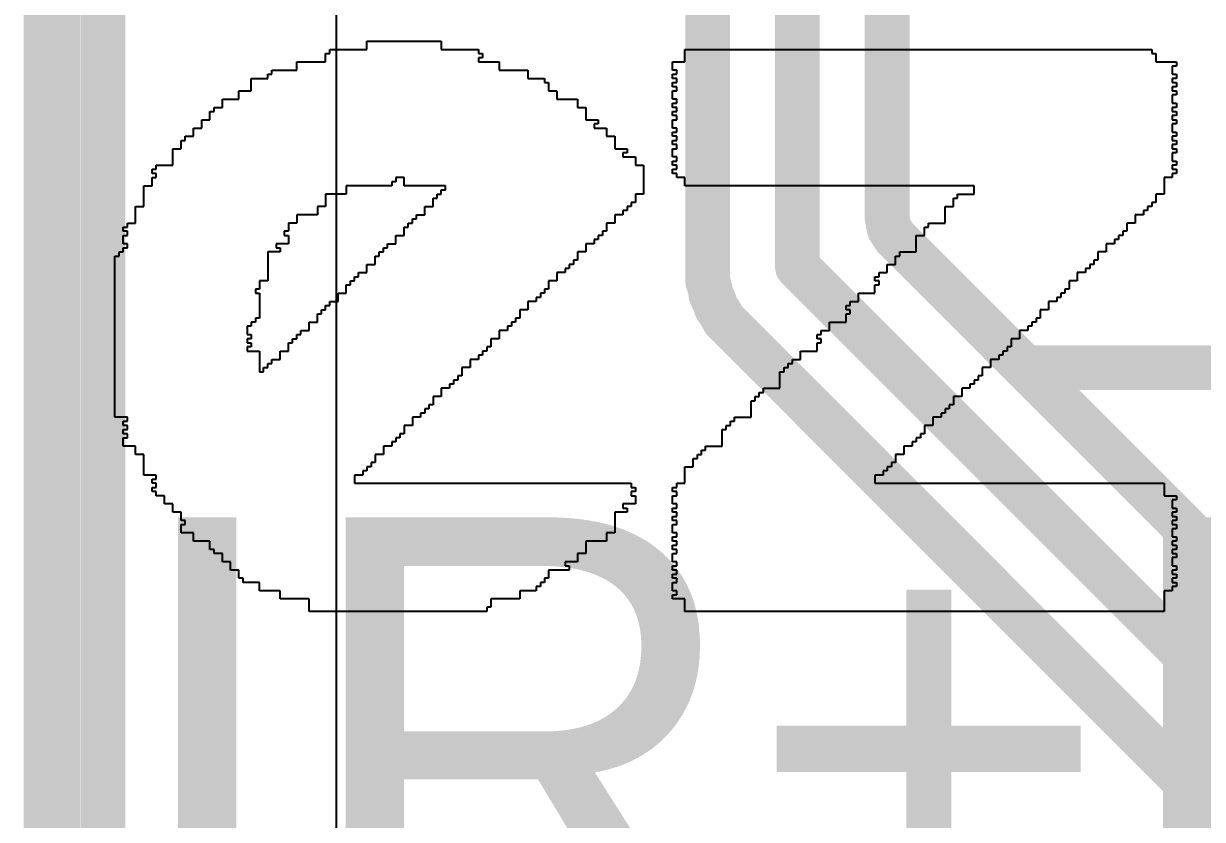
# Model space of a CAD drawing. Header units: inches. Extents: x 0 to 12.4, y -0.6 to 2.2.
# Drawn here: x -0.005 to 0.2022, y 0.1477 to 0.2875 of the extents above; entities that cross this region are included whole.
import ezdxf

# ---------------------------------------------------------------- set-up
doc = ezdxf.new("R2010")
doc.units = ezdxf.units.IN
doc.header["$MEASUREMENT"] = 0
for name, color, linetype in [('Board_Outline', 216, 'Continuous'), ('Bottom Layer', 5, 'Continuous'), ('Dimension', 6, 'Continuous'), ('Top Layer', 1, 'Continuous'), ('Top Overlay', 2, 'Continuous')]:
    doc.layers.add(name, color=color, linetype=linetype)
doc.styles.add('Arial', font='', dxfattribs={"height": 0.2})
doc.styles.get('Arial').set_extended_font_data('Arial')

msp = doc.modelspace()

# ---------------------------------------------------------------- linework, layer by layer
at = {"layer": 'Board_Outline'}
msp.add_lwpolyline([(0, 0, 0.01, 0.01, 0), (0, 1.9685039, 0.01, 0.01, 0)], format="xyseb", dxfattribs=at)
at = {"layer": 'Bottom Layer'}
msp.add_line((0.0499999, 0.0499999), (0.0499999, 0.3847416), dxfattribs=at)
at = {"layer": 'Dimension'}
for points in [[(0.1309982, 0.2447604, 0.007874, 0.007874, 0), (0.1309982, 0.4986974, 0.007874, 0.007874, 0)], [(0.1467659, 0.2533137, 0.007874, 0.007874, 0), (0.1467659, 0.4200821, 0.007874, 0.007874, 0)], [(0.0089706, 0.0484054, 0.007874, 0.007874, 0), (0.0089706, 0.4006146, 0.007874, 0.007874, 0)], [(0.1152305, 0.2472578, 0.007874, 0.007874, 0), (0.1152305, 0.3943461, 0.007874, 0.007874, 0)], [(0.1467659, 0.2533137, 0.007874, 0.007874, 0), (0.1471375, 0.2514455, 0.007874, 0.007874, 0)], [(0.1471375, 0.2514455, 0.007874, 0.007874, 0), (0.1481958, 0.2498617, 0.007874, 0.007874, 0)], [(0.1481958, 0.2498617, 0.007874, 0.007874, 0), (0.1710137, 0.2270439, 0.007874, 0.007874, 0)], [(0.1152305, 0.242263, 0.007874, 0.007874, 0), (0.1152305, 0.2472578, 0.007874, 0.007874, 0)], [(0.1309982, 0.2447604, 0.007874, 0.007874, 0), (0.306195, 0.0695635, 0.007874, 0.007874, 0)], [(0.1152305, 0.242263, 0.007874, 0.007874, 0), (0.1153492, 0.2418976, 0.007874, 0.007874, 0)], [(0.1153492, 0.2418975, 0.007874, 0.007874, 0), (0.1153492, 0.2418976, 0.007874, 0.007874, 0)], [(0.1153492, 0.2418975, 0.007874, 0.007874, 0), (0.1155, 0.2414334, 0.007874, 0.007874, 0)], [(0.1155, 0.2414334, 0.007874, 0.007874, 0), (0.1156788, 0.2406888, 0.007874, 0.007874, 0)], [(0.1156788, 0.2406888, 0.007874, 0.007874, 0), (0.1158153, 0.2398272, 0.007874, 0.007874, 0)], [(0.1158153, 0.2398272, 0.007874, 0.007874, 0), (0.1159896, 0.239485, 0.007874, 0.007874, 0)], [(0.1159896, 0.239485, 0.007874, 0.007874, 0), (0.1159897, 0.2394848, 0.007874, 0.007874, 0)], [(0.1159897, 0.2394848, 0.007874, 0.007874, 0), (0.1162113, 0.23905, 0.007874, 0.007874, 0)], [(0.1162113, 0.23905, 0.007874, 0.007874, 0), (0.1165044, 0.2383423, 0.007874, 0.007874, 0)], [(0.1165044, 0.2383423, 0.007874, 0.007874, 0), (0.1167739, 0.2375128, 0.007874, 0.007874, 0)], [(0.1167739, 0.2375128, 0.007874, 0.007874, 0), (0.1169996, 0.2372021, 0.007874, 0.007874, 0)], [(0.1169996, 0.2372021, 0.007874, 0.007874, 0), (0.1169998, 0.2372019, 0.007874, 0.007874, 0)], [(0.1169998, 0.2372019, 0.007874, 0.007874, 0), (0.1172866, 0.236807, 0.007874, 0.007874, 0)], [(0.1172866, 0.236807, 0.007874, 0.007874, 0), (0.1176867, 0.2361542, 0.007874, 0.007874, 0)], [(0.1176867, 0.2361542, 0.007874, 0.007874, 0), (0.1180828, 0.2353769, 0.007874, 0.007874, 0)], [(0.1180828, 0.2353769, 0.007874, 0.007874, 0), (0.1189711, 0.2344885, 0.007874, 0.007874, 0)], [(0.1189711, 0.2344885, 0.007874, 0.007874, 0), (0.1189713, 0.2344884, 0.007874, 0.007874, 0)], [(0.1189713, 0.2344884, 0.007874, 0.007874, 0), (0.2932797, 0.06018, 0.007874, 0.007874, 0)], [(0.1710137, 0.2270439, 0.007874, 0.007874, 0), (0.3112963, 0.0867611, 0.007874, 0.007874, 0)], [(0.1710137, 0.2270439, 0.007874, 0.007874, 0), (0.656365, 0.2270439, 0.007874, 0.007874, 0)], [(0.1710137, 0.2270439, 0.007874, 0.007874, 0), (0.656365, 0.2270439, 0.007874, 0.007874, 0)]]:
    msp.add_lwpolyline(points, format="xyseb", dxfattribs=at)
for points in [[(0.1447974, 0.2533137, 0.003937, 0.003937, 1), (0.1487344, 0.2533137, 0.003937, 0.003937, 1)], [(0.1447974, 0.2533137, 0.003937, 0.003937, 1), (0.1487344, 0.2533137, 0.003937, 0.003937, 1)], [(0.145169, 0.2514455, 0.003937, 0.003937, 1), (0.149106, 0.2514455, 0.003937, 0.003937, 1)], [(0.145169, 0.2514455, 0.003937, 0.003937, 1), (0.149106, 0.2514455, 0.003937, 0.003937, 1)], [(0.1462273, 0.2498617, 0.003937, 0.003937, 1), (0.1501643, 0.2498617, 0.003937, 0.003937, 1)], [(0.1462273, 0.2498617, 0.003937, 0.003937, 1), (0.1501643, 0.2498617, 0.003937, 0.003937, 1)], [(0.113262, 0.2472578, 0.003937, 0.003937, 1), (0.117199, 0.2472578, 0.003937, 0.003937, 1)], [(0.113262, 0.2472578, 0.003937, 0.003937, 1), (0.117199, 0.2472578, 0.003937, 0.003937, 1)], [(0.1290297, 0.2447604, 0.003937, 0.003937, 1), (0.1329667, 0.2447604, 0.003937, 0.003937, 1)], [(0.1290297, 0.2447604, 0.003937, 0.003937, 1), (0.1329667, 0.2447604, 0.003937, 0.003937, 1)], [(0.113262, 0.242263, 0.003937, 0.003937, 1), (0.117199, 0.242263, 0.003937, 0.003937, 1)], [(0.113262, 0.242263, 0.003937, 0.003937, 1), (0.117199, 0.242263, 0.003937, 0.003937, 1)], [(0.1133807, 0.2418976, 0.003937, 0.003937, 1), (0.1173177, 0.2418976, 0.003937, 0.003937, 1)], [(0.1133807, 0.2418976, 0.003937, 0.003937, 1), (0.1173177, 0.2418976, 0.003937, 0.003937, 1)], [(0.1133807, 0.2418975, 0.003937, 0.003937, 1), (0.1173177, 0.2418975, 0.003937, 0.003937, 1)], [(0.1133807, 0.2418975, 0.003937, 0.003937, 1), (0.1173177, 0.2418975, 0.003937, 0.003937, 1)], [(0.1135315, 0.2414334, 0.003937, 0.003937, 1), (0.1174685, 0.2414334, 0.003937, 0.003937, 1)], [(0.1135315, 0.2414334, 0.003937, 0.003937, 1), (0.1174685, 0.2414334, 0.003937, 0.003937, 1)], [(0.1137103, 0.2406888, 0.003937, 0.003937, 1), (0.1176473, 0.2406888, 0.003937, 0.003937, 1)], [(0.1137103, 0.2406888, 0.003937, 0.003937, 1), (0.1176473, 0.2406888, 0.003937, 0.003937, 1)], [(0.1138468, 0.2398272, 0.003937, 0.003937, 1), (0.1177838, 0.2398272, 0.003937, 0.003937, 1)], [(0.1138468, 0.2398272, 0.003937, 0.003937, 1), (0.1177838, 0.2398272, 0.003937, 0.003937, 1)], [(0.1140211, 0.239485, 0.003937, 0.003937, 1), (0.1179581, 0.239485, 0.003937, 0.003937, 1)], [(0.1140211, 0.239485, 0.003937, 0.003937, 1), (0.1179581, 0.239485, 0.003937, 0.003937, 1)], [(0.1140212, 0.2394848, 0.003937, 0.003937, 1), (0.1179582, 0.2394848, 0.003937, 0.003937, 1)], [(0.1140212, 0.2394848, 0.003937, 0.003937, 1), (0.1179582, 0.2394848, 0.003937, 0.003937, 1)], [(0.1142428, 0.23905, 0.003937, 0.003937, 1), (0.1181798, 0.23905, 0.003937, 0.003937, 1)], [(0.1142428, 0.23905, 0.003937, 0.003937, 1), (0.1181798, 0.23905, 0.003937, 0.003937, 1)], [(0.1145359, 0.2383423, 0.003937, 0.003937, 1), (0.1184729, 0.2383423, 0.003937, 0.003937, 1)], [(0.1145359, 0.2383423, 0.003937, 0.003937, 1), (0.1184729, 0.2383423, 0.003937, 0.003937, 1)], [(0.1148054, 0.2375128, 0.003937, 0.003937, 1), (0.1187424, 0.2375128, 0.003937, 0.003937, 1)], [(0.1148054, 0.2375128, 0.003937, 0.003937, 1), (0.1187424, 0.2375128, 0.003937, 0.003937, 1)], [(0.1150311, 0.2372021, 0.003937, 0.003937, 1), (0.1189681, 0.2372021, 0.003937, 0.003937, 1)], [(0.1150311, 0.2372021, 0.003937, 0.003937, 1), (0.1189681, 0.2372021, 0.003937, 0.003937, 1)], [(0.1150313, 0.2372019, 0.003937, 0.003937, 1), (0.1189683, 0.2372019, 0.003937, 0.003937, 1)], [(0.1150313, 0.2372019, 0.003937, 0.003937, 1), (0.1189683, 0.2372019, 0.003937, 0.003937, 1)], [(0.1153181, 0.236807, 0.003937, 0.003937, 1), (0.1192551, 0.236807, 0.003937, 0.003937, 1)], [(0.1153181, 0.236807, 0.003937, 0.003937, 1), (0.1192551, 0.236807, 0.003937, 0.003937, 1)], [(0.1157182, 0.2361542, 0.003937, 0.003937, 1), (0.1196552, 0.2361542, 0.003937, 0.003937, 1)], [(0.1157182, 0.2361542, 0.003937, 0.003937, 1), (0.1196552, 0.2361542, 0.003937, 0.003937, 1)], [(0.1161143, 0.2353769, 0.003937, 0.003937, 1), (0.1200513, 0.2353769, 0.003937, 0.003937, 1)], [(0.1161143, 0.2353769, 0.003937, 0.003937, 1), (0.1200513, 0.2353769, 0.003937, 0.003937, 1)], [(0.1170026, 0.2344885, 0.003937, 0.003937, 1), (0.1209396, 0.2344885, 0.003937, 0.003937, 1)], [(0.1170026, 0.2344885, 0.003937, 0.003937, 1), (0.1209396, 0.2344885, 0.003937, 0.003937, 1)], [(0.1170028, 0.2344884, 0.003937, 0.003937, 1), (0.1209398, 0.2344884, 0.003937, 0.003937, 1)], [(0.1170028, 0.2344884, 0.003937, 0.003937, 1), (0.1209398, 0.2344884, 0.003937, 0.003937, 1)], [(0.1690452, 0.2270439, 0.003937, 0.003937, 1), (0.1729822, 0.2270439, 0.003937, 0.003937, 1)], [(0.1690452, 0.2270439, 0.003937, 0.003937, 1), (0.1729822, 0.2270439, 0.003937, 0.003937, 1)], [(0.1690452, 0.2270439, 0.003937, 0.003937, 1), (0.1729822, 0.2270439, 0.003937, 0.003937, 1)], [(0.1690452, 0.2270439, 0.003937, 0.003937, 1), (0.1729822, 0.2270439, 0.003937, 0.003937, 1)]]:
    msp.add_lwpolyline(points, format="xyseb", close=True, dxfattribs=at)
at = {"layer": 'Top Layer'}
msp.add_line((0.0499999, 0.0499999), (0.0499999, 0.3847416), dxfattribs=at)
at = {"layer": 'Top Overlay'}
for p, q in [((0.0553398, 0.282942), (0.0553398, 0.2843938)), ((0.0553398, 0.2843938), (0.0684055, 0.2843938)), ((0.0684055, 0.2843938), (0.0684055, 0.282942)), ((0.0480813, 0.2807645), (0.0480813, 0.2822162)), ((0.0480813, 0.2822162), (0.0488071, 0.2822162)), ((0.0488071, 0.2822162), (0.0488071, 0.282942)), ((0.0488071, 0.282942), (0.0553398, 0.282942)), ((0.0684055, 0.282942), (0.0749384, 0.282942)), ((0.0749384, 0.282942), (0.0749384, 0.2822162)), ((0.0749384, 0.2822162), (0.0756642, 0.2822162)), ((0.0756642, 0.2822162), (0.0756642, 0.2814902)), ((0.1112318, 0.2807645), (0.1112318, 0.282942)), ((0.1112318, 0.282942), (0.1932548, 0.282942)), ((0.1932548, 0.282942), (0.1932548, 0.2822162)), ((0.1932548, 0.2822162), (0.1939809, 0.2822162)), ((0.1939809, 0.2822162), (0.1939809, 0.2807645)), ((0.0430002, 0.2793126), (0.0430002, 0.2807645)), ((0.0430002, 0.2807645), (0.0480813, 0.2807645)), ((0.0756642, 0.2814902), (0.0749384, 0.2814902)), ((0.0749384, 0.2814902), (0.0749384, 0.2807645)), ((0.0749384, 0.2807645), (0.0785678, 0.2807645)), ((0.0785678, 0.2807645), (0.0785678, 0.2793126)), ((0.1090541, 0.2793126), (0.1090541, 0.2807645)), ((0.1090541, 0.2807645), (0.1112318, 0.2807645)), ((0.1939809, 0.2807645), (0.1976102, 0.2807645)), ((0.1976102, 0.2800387), (0.1968842, 0.2800387)), ((0.1968842, 0.2800387), (0.1968842, 0.2785868)), ((0.1976102, 0.2807645), (0.1976102, 0.2800387)), ((0.0350157, 0.2756833), (0.0350157, 0.2778609)), ((0.0350157, 0.2778609), (0.037919, 0.2778609)), ((0.037919, 0.2778609), (0.037919, 0.2785868)), ((0.037919, 0.2785868), (0.0386451, 0.2785868)), ((0.0386451, 0.2785868), (0.0386451, 0.2793126)), ((0.0386451, 0.2793126), (0.0430002, 0.2793126)), ((0.0785678, 0.2793126), (0.0836488, 0.2793126)), ((0.0836488, 0.2793126), (0.0836488, 0.2778609)), ((0.0836488, 0.2778609), (0.0865523, 0.2778609)), ((0.0865523, 0.2778609), (0.0865523, 0.2771351)), ((0.1097801, 0.2793126), (0.1090541, 0.2793126)), ((0.1090541, 0.2778609), (0.1090541, 0.2785868)), ((0.1090541, 0.2785868), (0.1097801, 0.2785868)), ((0.1097801, 0.2778609), (0.1090541, 0.2778609)), ((0.1097801, 0.2785868), (0.1097801, 0.2793126)), ((0.1097801, 0.2771351), (0.1097801, 0.2778609)), ((0.1968842, 0.2785868), (0.1976102, 0.2785868)), ((0.1976102, 0.2778609), (0.1968842, 0.2778609)), ((0.1968842, 0.2778609), (0.1968842, 0.2771351)), ((0.1976102, 0.2785868), (0.1976102, 0.2778609)), ((0.032838, 0.2742316), (0.032838, 0.2756833)), ((0.032838, 0.2756833), (0.0350157, 0.2756833)), ((0.0865523, 0.2771351), (0.0872782, 0.2771351)), ((0.0872782, 0.2771351), (0.0872782, 0.2756833)), ((0.0872782, 0.2756833), (0.0887298, 0.2756833)), ((0.0887298, 0.2756833), (0.0887298, 0.2742316)), ((0.1090541, 0.2764093), (0.1090541, 0.2771351)), ((0.1090541, 0.2771351), (0.1097801, 0.2771351)), ((0.1097801, 0.2764093), (0.1090541, 0.2764093)), ((0.1090541, 0.2742316), (0.1090541, 0.2756833)), ((0.1090541, 0.2756833), (0.1097801, 0.2756833)), ((0.1097801, 0.2756833), (0.1097801, 0.2764093)), ((0.1968842, 0.2771351), (0.1976102, 0.2771351)), ((0.1976102, 0.2764093), (0.1968842, 0.2764093)), ((0.1968842, 0.2764093), (0.1968842, 0.2756833)), ((0.1968842, 0.2756833), (0.1976102, 0.2756833)), ((0.1976102, 0.2771351), (0.1976102, 0.2764093)), ((0.1976102, 0.2756833), (0.1976102, 0.2749575)), ((0.0299345, 0.27278), (0.0299345, 0.2742316)), ((0.0299345, 0.2742316), (0.032838, 0.2742316)), ((0.0887298, 0.2742316), (0.0923591, 0.2742316)), ((0.0923591, 0.2742316), (0.0923591, 0.27278)), ((0.1097801, 0.2742316), (0.1090541, 0.2742316)), ((0.1090541, 0.27278), (0.1090541, 0.2735058)), ((0.1090541, 0.2735058), (0.1097801, 0.2735058)), ((0.1097801, 0.2735058), (0.1097801, 0.2742316)), ((0.1976102, 0.2749575), (0.1968842, 0.2749575)), ((0.1968842, 0.2749575), (0.1968842, 0.2735058)), ((0.1968842, 0.2735058), (0.1976102, 0.2735058)), ((0.1976102, 0.2735058), (0.1976102, 0.27278)), ((0.027757, 0.2706022), (0.027757, 0.2720539)), ((0.027757, 0.2720539), (0.0284828, 0.2720539)), ((0.0284828, 0.2720539), (0.0284828, 0.27278)), ((0.0284828, 0.27278), (0.0299345, 0.27278)), ((0.0923591, 0.27278), (0.093811, 0.27278)), ((0.093811, 0.27278), (0.093811, 0.2706022)), ((0.1097801, 0.27278), (0.1090541, 0.27278)), ((0.1090541, 0.2713281), (0.1090541, 0.2720539)), ((0.1090541, 0.2720539), (0.1097801, 0.2720539)), ((0.1097801, 0.2720539), (0.1097801, 0.27278)), ((0.1976102, 0.27278), (0.1968842, 0.27278)), ((0.1968842, 0.27278), (0.1968842, 0.2720539)), ((0.1968842, 0.2720539), (0.1976102, 0.2720539)), ((0.1976102, 0.2720539), (0.1976102, 0.2713281)), ((0.0263052, 0.2691506), (0.0263052, 0.2706022)), ((0.0263052, 0.2706022), (0.027757, 0.2706022)), ((0.093811, 0.2706022), (0.0959886, 0.2706022)), ((0.0959886, 0.2698764), (0.0952627, 0.2698764)), ((0.0952627, 0.2698764), (0.0952627, 0.2691506)), ((0.0959886, 0.2706022), (0.0959886, 0.2698764)), ((0.1097801, 0.2713281), (0.1090541, 0.2713281)), ((0.1090541, 0.2691506), (0.1090541, 0.2706022)), ((0.1090541, 0.2706022), (0.1097801, 0.2706022)), ((0.1097801, 0.2706022), (0.1097801, 0.2713281)), ((0.1976102, 0.2713281), (0.1968842, 0.2713281)), ((0.1968842, 0.2713281), (0.1968842, 0.2706022)), ((0.1968842, 0.2706022), (0.1976102, 0.2706022)), ((0.1976102, 0.2698764), (0.1968842, 0.2698764)), ((0.1968842, 0.2698764), (0.1968842, 0.2684246)), ((0.1976102, 0.2706022), (0.1976102, 0.2698764)), ((0.0234016, 0.266973), (0.0234016, 0.2676988)), ((0.0234016, 0.2676988), (0.0248535, 0.2676988)), ((0.0248535, 0.2676988), (0.0248535, 0.2691506)), ((0.0248535, 0.2691506), (0.0263052, 0.2691506)), ((0.0952627, 0.2691506), (0.0974403, 0.2691506)), ((0.0974403, 0.2691506), (0.0974403, 0.2676988)), ((0.0974403, 0.2676988), (0.098892, 0.2676988)), ((0.098892, 0.2676988), (0.098892, 0.2655213)), ((0.1097801, 0.2691506), (0.1090541, 0.2691506)), ((0.1090541, 0.2676988), (0.1090541, 0.2684246)), ((0.1090541, 0.2684246), (0.1097801, 0.2684246)), ((0.1097801, 0.2676988), (0.1090541, 0.2676988)), ((0.1097801, 0.2684246), (0.1097801, 0.2691506)), ((0.1097801, 0.266973), (0.1097801, 0.2676988)), ((0.1968842, 0.2684246), (0.1976102, 0.2684246)), ((0.1976102, 0.2676988), (0.1968842, 0.2676988)), ((0.1968842, 0.2676988), (0.1968842, 0.266973)), ((0.1976102, 0.2684246), (0.1976102, 0.2676988)), ((0.0212241, 0.2626177), (0.0212241, 0.2655213)), ((0.0212241, 0.2655213), (0.0226758, 0.2655213)), ((0.0226758, 0.2655213), (0.0226758, 0.266973)), ((0.0226758, 0.266973), (0.0234016, 0.266973)), ((0.098892, 0.2655213), (0.1010697, 0.2655213)), ((0.1010697, 0.2655213), (0.1010697, 0.2647952)), ((0.1090541, 0.2662471), (0.1090541, 0.266973)), ((0.1090541, 0.266973), (0.1097801, 0.266973)), ((0.1097801, 0.2662471), (0.1090541, 0.2662471)), ((0.1090541, 0.2640694), (0.1090541, 0.2655213)), ((0.1090541, 0.2655213), (0.1097801, 0.2655213)), ((0.1097801, 0.2655213), (0.1097801, 0.2662471)), ((0.1968842, 0.266973), (0.1976102, 0.266973)), ((0.1976102, 0.2662471), (0.1968842, 0.2662471)), ((0.1968842, 0.2662471), (0.1968842, 0.2655213)), ((0.1968842, 0.2655213), (0.1976102, 0.2655213)), ((0.1976102, 0.266973), (0.1976102, 0.2662471)), ((0.1976102, 0.2655213), (0.1976102, 0.2647952)), ((0.1010697, 0.2647952), (0.1003439, 0.2647952)), ((0.1003439, 0.2647952), (0.1003439, 0.2640694)), ((0.1003439, 0.2640694), (0.1025214, 0.2640694)), ((0.1025214, 0.2640694), (0.1025214, 0.2626177)), ((0.1097801, 0.2640694), (0.1090541, 0.2640694)), ((0.1090541, 0.2626177), (0.1090541, 0.2633436)), ((0.1090541, 0.2633436), (0.1097801, 0.2633436)), ((0.1097801, 0.2633436), (0.1097801, 0.2640694)), ((0.1976102, 0.2647952), (0.1968842, 0.2647952)), ((0.1968842, 0.2647952), (0.1968842, 0.2633436)), ((0.1968842, 0.2633436), (0.1976102, 0.2633436)), ((0.1976102, 0.2633436), (0.1976102, 0.2626177)), ((0.0175948, 0.2611659), (0.0175948, 0.2618919)), ((0.0175948, 0.2618919), (0.0183207, 0.2618919)), ((0.0183207, 0.2611659), (0.0175948, 0.2611659)), ((0.0183207, 0.2618919), (0.0183207, 0.2626177)), ((0.0183207, 0.2626177), (0.0212241, 0.2626177)), ((0.0183207, 0.2604401), (0.0183207, 0.2611659)), ((0.1025214, 0.2626177), (0.1039731, 0.2626177)), ((0.1039731, 0.2626177), (0.1039731, 0.2575365)), ((0.1097801, 0.2626177), (0.1090541, 0.2626177)), ((0.1090541, 0.2611659), (0.1090541, 0.2618919)), ((0.1090541, 0.2618919), (0.1097801, 0.2618919)), ((0.1097801, 0.2611659), (0.1090541, 0.2611659)), ((0.1097801, 0.2618919), (0.1097801, 0.2626177)), ((0.1097801, 0.2604401), (0.1097801, 0.2611659)), ((0.1976102, 0.2626177), (0.1968842, 0.2626177)), ((0.1968842, 0.2626177), (0.1968842, 0.2618919)), ((0.1968842, 0.2618919), (0.1976102, 0.2618919)), ((0.1976102, 0.2611659), (0.1968842, 0.2611659)), ((0.1968842, 0.2611659), (0.1968842, 0.2604401)), ((0.1976102, 0.2618919), (0.1976102, 0.2611659)), ((0.0161429, 0.255359), (0.0161429, 0.2589884)), ((0.0161429, 0.2589884), (0.0175948, 0.2589884)), ((0.0175948, 0.2589884), (0.0175948, 0.2604401)), ((0.0175948, 0.2604401), (0.0183207, 0.2604401)), ((0.0596951, 0.2589884), (0.0517106, 0.2589884)), ((0.0517106, 0.2589884), (0.0517106, 0.2575365)), ((0.060421, 0.2597143), (0.0596951, 0.2597143)), ((0.0596951, 0.2597143), (0.0596951, 0.2589884)), ((0.0618727, 0.2604401), (0.060421, 0.2604401)), ((0.060421, 0.2604401), (0.060421, 0.2597143)), ((0.0618727, 0.2589884), (0.0618727, 0.2604401)), ((0.0691314, 0.2589884), (0.0618727, 0.2589884)), ((0.0691314, 0.2582626), (0.0691314, 0.2589884)), ((0.1112318, 0.2604401), (0.1097801, 0.2604401)), ((0.1112318, 0.2589884), (0.1112318, 0.2604401)), ((0.1620426, 0.2589884), (0.1112318, 0.2589884)), ((0.1620426, 0.2575365), (0.1620426, 0.2589884)), ((0.1968842, 0.2604401), (0.1954324, 0.2604401)), ((0.1954324, 0.2604401), (0.1954324, 0.2575365)), ((0.0517106, 0.2575365), (0.0480813, 0.2575365)), ((0.0480813, 0.2575365), (0.0480813, 0.255359)), ((0.0676797, 0.2568107), (0.0676797, 0.2575365)), ((0.0676797, 0.2575365), (0.0684055, 0.2575365)), ((0.0684055, 0.2575365), (0.0684055, 0.2582626)), ((0.0684055, 0.2582626), (0.0691314, 0.2582626)), ((0.1039731, 0.2575365), (0.1025214, 0.2575365)), ((0.1025214, 0.2575365), (0.1025214, 0.2560849)), ((0.1591391, 0.2568107), (0.1591391, 0.2575365)), ((0.1591391, 0.2575365), (0.1620426, 0.2575365)), ((0.1954324, 0.2575365), (0.1939809, 0.2575365)), ((0.1939809, 0.2575365), (0.1939809, 0.2560849)), ((0.0146913, 0.2524556), (0.0146913, 0.255359)), ((0.0146913, 0.255359), (0.0161429, 0.255359)), ((0.0480813, 0.255359), (0.0466296, 0.255359)), ((0.0466296, 0.255359), (0.0466296, 0.2539073)), ((0.0655021, 0.2539073), (0.0655021, 0.255359)), ((0.0655021, 0.255359), (0.0669538, 0.255359)), ((0.0669538, 0.255359), (0.0669538, 0.2568107)), ((0.0669538, 0.2568107), (0.0676797, 0.2568107)), ((0.1017954, 0.255359), (0.1010697, 0.255359)), ((0.1010697, 0.255359), (0.1010697, 0.2546332)), ((0.1025214, 0.2560849), (0.1017954, 0.2560849)), ((0.1017954, 0.2560849), (0.1017954, 0.255359)), ((0.1569615, 0.2524556), (0.1569615, 0.255359)), ((0.1569615, 0.255359), (0.1584133, 0.255359)), ((0.1584133, 0.255359), (0.1584133, 0.2568107)), ((0.1584133, 0.2568107), (0.1591391, 0.2568107)), ((0.1932548, 0.255359), (0.192529, 0.255359)), ((0.192529, 0.255359), (0.192529, 0.2546332)), ((0.1939809, 0.2560849), (0.1932548, 0.2560849)), ((0.1932548, 0.2560849), (0.1932548, 0.255359)), ((0.0466296, 0.2539073), (0.0430002, 0.2539073)), ((0.0430002, 0.2539073), (0.0430002, 0.2524556)), ((0.0633246, 0.2524556), (0.0633246, 0.2531814)), ((0.0633246, 0.2531814), (0.0640504, 0.2531814)), ((0.0640504, 0.2531814), (0.0640504, 0.2539073)), ((0.0640504, 0.2539073), (0.0655021, 0.2539073)), ((0.1003439, 0.2539073), (0.098892, 0.2539073)), ((0.098892, 0.2539073), (0.098892, 0.2524556)), ((0.1010697, 0.2546332), (0.1003439, 0.2546332)), ((0.1003439, 0.2546332), (0.1003439, 0.2539073)), ((0.1918031, 0.2539073), (0.1903515, 0.2539073)), ((0.1903515, 0.2539073), (0.1903515, 0.2524556)), ((0.192529, 0.2546332), (0.1918031, 0.2546332)), ((0.1918031, 0.2546332), (0.1918031, 0.2539073)), ((0.0125137, 0.2510039), (0.0125137, 0.2517297)), ((0.0125137, 0.2517297), (0.0132396, 0.2517297)), ((0.0132396, 0.2510039), (0.0125137, 0.2510039)), ((0.0132396, 0.2517297), (0.0132396, 0.2524556)), ((0.0132396, 0.2524556), (0.0146913, 0.2524556)), ((0.0132396, 0.250278), (0.0132396, 0.2510039)), ((0.0415484, 0.2510039), (0.0408226, 0.2510039)), ((0.0408226, 0.2510039), (0.0408226, 0.250278)), ((0.0430002, 0.2524556), (0.0415484, 0.2524556)), ((0.0415484, 0.2524556), (0.0415484, 0.2510039)), ((0.0618727, 0.250278), (0.0618727, 0.2517297)), ((0.0618727, 0.2517297), (0.0625985, 0.2517297)), ((0.0625985, 0.2517297), (0.0625985, 0.2524556)), ((0.0625985, 0.2524556), (0.0633246, 0.2524556)), ((0.0974403, 0.2510039), (0.0967145, 0.2510039)), ((0.0967145, 0.2510039), (0.0967145, 0.250278)), ((0.098892, 0.2524556), (0.0974403, 0.2524556)), ((0.0974403, 0.2524556), (0.0974403, 0.2510039)), ((0.1533321, 0.250278), (0.1533321, 0.2517297)), ((0.1533321, 0.2517297), (0.154058, 0.2517297)), ((0.154058, 0.2517297), (0.154058, 0.2524556)), ((0.154058, 0.2524556), (0.1569615, 0.2524556)), ((0.1888997, 0.2510039), (0.1881737, 0.2510039)), ((0.1881737, 0.2510039), (0.1881737, 0.250278)), ((0.1903515, 0.2524556), (0.1888997, 0.2524556)), ((0.1888997, 0.2524556), (0.1888997, 0.2510039)), ((0.0125137, 0.2488262), (0.0125137, 0.250278)), ((0.0125137, 0.250278), (0.0132396, 0.250278)), ((0.0132396, 0.2488262), (0.0125137, 0.2488262)), ((0.0132396, 0.2481003), (0.0132396, 0.2488262)), ((0.0415484, 0.2488262), (0.0393709, 0.2488262)), ((0.0393709, 0.2488262), (0.0393709, 0.2481003)), ((0.0408226, 0.250278), (0.0415484, 0.250278)), ((0.0415484, 0.250278), (0.0415484, 0.2488262)), ((0.0589692, 0.2481003), (0.0589692, 0.2488262)), ((0.0589692, 0.2488262), (0.060421, 0.2488262)), ((0.060421, 0.2488262), (0.060421, 0.250278)), ((0.060421, 0.250278), (0.0618727, 0.250278)), ((0.0952627, 0.2488262), (0.093811, 0.2488262)), ((0.093811, 0.2488262), (0.093811, 0.2473745)), ((0.0959886, 0.249552), (0.0952627, 0.249552)), ((0.0952627, 0.249552), (0.0952627, 0.2488262)), ((0.0967145, 0.250278), (0.0959886, 0.250278)), ((0.0959886, 0.250278), (0.0959886, 0.249552)), ((0.1518804, 0.2473745), (0.1518804, 0.250278)), ((0.1518804, 0.250278), (0.1533321, 0.250278)), ((0.1867222, 0.2488262), (0.1852703, 0.2488262)), ((0.1852703, 0.2488262), (0.1852703, 0.2473745)), ((0.187448, 0.249552), (0.1867222, 0.249552)), ((0.1867222, 0.249552), (0.1867222, 0.2488262)), ((0.1881737, 0.250278), (0.187448, 0.250278)), ((0.187448, 0.250278), (0.187448, 0.249552)), ((0.011062, 0.2183399), (0.011062, 0.2466486)), ((0.011062, 0.2466486), (0.0117878, 0.2466486)), ((0.0117878, 0.2466486), (0.0117878, 0.2473745)), ((0.0117878, 0.2473745), (0.0125137, 0.2473745)), ((0.0125137, 0.2473745), (0.0125137, 0.2481003)), ((0.0125137, 0.2481003), (0.0132396, 0.2481003)), ((0.0400967, 0.2473745), (0.037919, 0.2473745)), ((0.037919, 0.2473745), (0.037919, 0.2422933)), ((0.0393709, 0.2481003), (0.0400967, 0.2481003)), ((0.0400967, 0.2481003), (0.0400967, 0.2473745)), ((0.0567917, 0.2451969), (0.0567917, 0.2466486)), ((0.0567917, 0.2466486), (0.0575176, 0.2466486)), ((0.0575176, 0.2466486), (0.0575176, 0.2473745)), ((0.0575176, 0.2473745), (0.0582434, 0.2473745)), ((0.0582434, 0.2473745), (0.0582434, 0.2481003)), ((0.0582434, 0.2481003), (0.0589692, 0.2481003)), ((0.093811, 0.2473745), (0.0923591, 0.2473745)), ((0.0923591, 0.2473745), (0.0923591, 0.2459227)), ((0.148251, 0.2451969), (0.148251, 0.2466486)), ((0.148251, 0.2466486), (0.148977, 0.2466486)), ((0.148977, 0.2466486), (0.148977, 0.2473745)), ((0.148977, 0.2473745), (0.1518804, 0.2473745)), ((0.1852703, 0.2473745), (0.1838186, 0.2473745)), ((0.1838186, 0.2473745), (0.1838186, 0.2459227)), ((0.0553398, 0.2437452), (0.0553398, 0.2451969)), ((0.0553398, 0.2451969), (0.0567917, 0.2451969)), ((0.0909074, 0.244471), (0.0901816, 0.244471)), ((0.0901816, 0.244471), (0.0901816, 0.2437452)), ((0.0916333, 0.2451969), (0.0909074, 0.2451969)), ((0.0909074, 0.2451969), (0.0909074, 0.244471)), ((0.0923591, 0.2459227), (0.0916333, 0.2459227)), ((0.0916333, 0.2459227), (0.0916333, 0.2451969)), ((0.1467993, 0.2437452), (0.1467993, 0.2451969)), ((0.1467993, 0.2451969), (0.148251, 0.2451969)), ((0.1823668, 0.244471), (0.181641, 0.244471)), ((0.181641, 0.244471), (0.181641, 0.2437452)), ((0.1830928, 0.2451969), (0.1823668, 0.2451969)), ((0.1823668, 0.2451969), (0.1823668, 0.244471)), ((0.1838186, 0.2459227), (0.1830928, 0.2459227)), ((0.1830928, 0.2459227), (0.1830928, 0.2451969)), ((0.0531623, 0.2422933), (0.0531623, 0.2430193)), ((0.0531623, 0.2430193), (0.0538883, 0.2430193)), ((0.0538883, 0.2430193), (0.0538883, 0.2437452)), ((0.0538883, 0.2437452), (0.0553398, 0.2437452)), ((0.0901816, 0.2437452), (0.0887298, 0.2437452)), ((0.0887298, 0.2437452), (0.0887298, 0.2430193)), ((0.0887298, 0.2430193), (0.0887298, 0.2422933)), ((0.1446217, 0.2422933), (0.1446217, 0.2430193)), ((0.1446217, 0.2430193), (0.1453476, 0.2430193)), ((0.1453476, 0.2430193), (0.1453476, 0.2437452)), ((0.1453476, 0.2437452), (0.1467993, 0.2437452)), ((0.181641, 0.2437452), (0.1801893, 0.2437452)), ((0.1801893, 0.2437452), (0.1801893, 0.2422933)), ((0.0364673, 0.2408418), (0.0357415, 0.2408418)), ((0.0357415, 0.2408418), (0.0357415, 0.2401157)), ((0.037919, 0.2422933), (0.0364673, 0.2422933)), ((0.0364673, 0.2422933), (0.0364673, 0.2408418)), ((0.0517106, 0.2401157), (0.0517106, 0.2415675)), ((0.0517106, 0.2415675), (0.0524364, 0.2415675)), ((0.0524364, 0.2415675), (0.0524364, 0.2422933)), ((0.0524364, 0.2422933), (0.0531623, 0.2422933)), ((0.0872782, 0.2408418), (0.0865523, 0.2408418)), ((0.0865523, 0.2408418), (0.0865523, 0.2401157)), ((0.0887298, 0.2422933), (0.0872782, 0.2422933)), ((0.0872782, 0.2422933), (0.0872782, 0.2408418)), ((0.1453476, 0.2422933), (0.1446217, 0.2422933)), ((0.1446217, 0.2401157), (0.1446217, 0.2415675)), ((0.1446217, 0.2415675), (0.1453476, 0.2415675)), ((0.1453476, 0.2415675), (0.1453476, 0.2422933)), ((0.1787374, 0.2408418), (0.1780116, 0.2408418)), ((0.1780116, 0.2408418), (0.1780116, 0.2401157)), ((0.1801893, 0.2422933), (0.1787374, 0.2422933)), ((0.1787374, 0.2422933), (0.1787374, 0.2408418)), ((0.0357415, 0.2401157), (0.0364673, 0.2401157)), ((0.0364673, 0.2401157), (0.0364673, 0.2357606)), ((0.0488071, 0.2379382), (0.0488071, 0.238664)), ((0.0488071, 0.238664), (0.0502589, 0.238664)), ((0.0502589, 0.2393899), (0.0502589, 0.2401157)), ((0.0502589, 0.2401157), (0.0517106, 0.2401157)), ((0.0502589, 0.238664), (0.0502589, 0.2393899)), ((0.0851004, 0.238664), (0.0836488, 0.238664)), ((0.0836488, 0.238664), (0.0836488, 0.2372124)), ((0.0858265, 0.2393899), (0.0851004, 0.2393899)), ((0.0851004, 0.2393899), (0.0851004, 0.238664)), ((0.0865523, 0.2401157), (0.0858265, 0.2401157)), ((0.0858265, 0.2401157), (0.0858265, 0.2393899)), ((0.1402666, 0.2379382), (0.1402666, 0.238664)), ((0.1402666, 0.238664), (0.1417183, 0.238664)), ((0.1417183, 0.238664), (0.1417183, 0.2401157)), ((0.1417183, 0.2401157), (0.1446217, 0.2401157)), ((0.1765599, 0.238664), (0.1751082, 0.238664)), ((0.1751082, 0.238664), (0.1751082, 0.2372124)), ((0.1772858, 0.2393899), (0.1765599, 0.2393899)), ((0.1765599, 0.2393899), (0.1765599, 0.238664)), ((0.1780116, 0.2401157), (0.1772858, 0.2401157)), ((0.1772858, 0.2401157), (0.1772858, 0.2393899)), ((0.0466296, 0.2350346), (0.0466296, 0.2364865)), ((0.0466296, 0.2364865), (0.0473554, 0.2364865)), ((0.0473554, 0.2364865), (0.0473554, 0.2372124)), ((0.0473554, 0.2372124), (0.0480813, 0.2372124)), ((0.0480813, 0.2372124), (0.0480813, 0.2379382)), ((0.0480813, 0.2379382), (0.0488071, 0.2379382)), ((0.0836488, 0.2372124), (0.0821971, 0.2372124)), ((0.0821971, 0.2372124), (0.0821971, 0.2357606)), ((0.1395406, 0.2372124), (0.1395406, 0.2379382)), ((0.1395406, 0.2379382), (0.1402666, 0.2379382)), ((0.1402666, 0.2372124), (0.1395406, 0.2372124)), ((0.1395406, 0.2350346), (0.1395406, 0.2364865)), ((0.1395406, 0.2364865), (0.1402666, 0.2364865)), ((0.1402666, 0.2364865), (0.1402666, 0.2372124)), ((0.1751082, 0.2372124), (0.1736565, 0.2372124)), ((0.1736565, 0.2372124), (0.1736565, 0.2357606)), ((0.0350157, 0.2343088), (0.0342897, 0.2343088)), ((0.0342897, 0.2343088), (0.0342897, 0.232857)), ((0.0357415, 0.2350346), (0.0350157, 0.2350346)), ((0.0350157, 0.2350346), (0.0350157, 0.2343088)), ((0.0364673, 0.2357606), (0.0357415, 0.2357606)), ((0.0357415, 0.2357606), (0.0357415, 0.2350346)), ((0.0451777, 0.2335831), (0.0451777, 0.2350346)), ((0.0451777, 0.2350346), (0.0466296, 0.2350346)), ((0.0807453, 0.2343088), (0.0800195, 0.2343088)), ((0.0800195, 0.2343088), (0.0800195, 0.2335831)), ((0.0814711, 0.2350346), (0.0807453, 0.2350346)), ((0.0807453, 0.2350346), (0.0807453, 0.2343088)), ((0.0821971, 0.2357606), (0.0814711, 0.2357606)), ((0.0814711, 0.2357606), (0.0814711, 0.2350346)), ((0.1366372, 0.2335831), (0.1366372, 0.2350346)), ((0.1366372, 0.2350346), (0.1395406, 0.2350346)), ((0.1722048, 0.2343088), (0.171479, 0.2343088)), ((0.171479, 0.2343088), (0.171479, 0.2335831)), ((0.1729306, 0.2350346), (0.1722048, 0.2350346)), ((0.1722048, 0.2350346), (0.1722048, 0.2343088)), ((0.1736565, 0.2357606), (0.1729306, 0.2357606)), ((0.1729306, 0.2357606), (0.1729306, 0.2350346)), ((0.0342897, 0.232857), (0.0350157, 0.232857)), ((0.0350157, 0.2321312), (0.0342897, 0.2321312)), ((0.0342897, 0.2321312), (0.0342897, 0.2314054)), ((0.0350157, 0.232857), (0.0350157, 0.2321312)), ((0.0422743, 0.2314054), (0.0422743, 0.2321312)), ((0.0422743, 0.2321312), (0.0430002, 0.2321312)), ((0.0430002, 0.2321312), (0.0430002, 0.232857)), ((0.0430002, 0.232857), (0.043726, 0.232857)), ((0.043726, 0.232857), (0.043726, 0.2335831)), ((0.043726, 0.2335831), (0.0451777, 0.2335831)), ((0.0785678, 0.2321312), (0.0771159, 0.2321312)), ((0.0771159, 0.2321312), (0.0771159, 0.2306795)), ((0.0800195, 0.2335831), (0.0785678, 0.2335831)), ((0.0785678, 0.2335831), (0.0785678, 0.2321312)), ((0.1344596, 0.2321312), (0.1344596, 0.232857)), ((0.1344596, 0.232857), (0.1351854, 0.232857)), ((0.1351854, 0.2321312), (0.1344596, 0.2321312)), ((0.1351854, 0.232857), (0.1351854, 0.2335831)), ((0.1351854, 0.2335831), (0.1366372, 0.2335831)), ((0.1351854, 0.2314054), (0.1351854, 0.2321312)), ((0.1700271, 0.2321312), (0.1685754, 0.2321312)), ((0.1685754, 0.2321312), (0.1685754, 0.2306795)), ((0.171479, 0.2335831), (0.1700271, 0.2335831)), ((0.1700271, 0.2335831), (0.1700271, 0.2321312)), ((0.0342897, 0.2314054), (0.0350157, 0.2314054)), ((0.0350157, 0.2306795), (0.0342897, 0.2306795)), ((0.0342897, 0.2306795), (0.0342897, 0.2299537)), ((0.0350157, 0.2314054), (0.0350157, 0.2306795)), ((0.0415484, 0.2299537), (0.0415484, 0.2314054)), ((0.0415484, 0.2314054), (0.0422743, 0.2314054)), ((0.0771159, 0.2306795), (0.0763901, 0.2306795)), ((0.0763901, 0.2306795), (0.0763901, 0.2299537)), ((0.1344596, 0.2299537), (0.1344596, 0.2314054)), ((0.1344596, 0.2314054), (0.1351854, 0.2314054)), ((0.1685754, 0.2306795), (0.1678495, 0.2306795)), ((0.1678495, 0.2306795), (0.1678495, 0.2299537)), ((0.0342897, 0.2299537), (0.0364673, 0.2299537)), ((0.0364673, 0.2299537), (0.0364673, 0.2263244)), ((0.0386451, 0.2277761), (0.0386451, 0.2285019)), ((0.0386451, 0.2285019), (0.0400967, 0.2285019)), ((0.0400967, 0.2285019), (0.0400967, 0.2299537)), ((0.0400967, 0.2299537), (0.0415484, 0.2299537)), ((0.0749384, 0.2285019), (0.0734866, 0.2285019)), ((0.0734866, 0.2285019), (0.0734866, 0.2270502)), ((0.0756642, 0.2292277), (0.0749384, 0.2292277)), ((0.0749384, 0.2292277), (0.0749384, 0.2285019)), ((0.0763901, 0.2299537), (0.0756642, 0.2299537)), ((0.0756642, 0.2299537), (0.0756642, 0.2292277)), ((0.1301043, 0.2277761), (0.1301043, 0.2285019)), ((0.1301043, 0.2285019), (0.131556, 0.2285019)), ((0.131556, 0.2285019), (0.131556, 0.2299537)), ((0.131556, 0.2299537), (0.1344596, 0.2299537)), ((0.1663978, 0.2285019), (0.1649461, 0.2285019)), ((0.1649461, 0.2285019), (0.1649461, 0.2270502)), ((0.1671236, 0.2292277), (0.1663978, 0.2292277)), ((0.1663978, 0.2292277), (0.1663978, 0.2285019)), ((0.1678495, 0.2299537), (0.1671236, 0.2299537)), ((0.1671236, 0.2299537), (0.1671236, 0.2292277)), ((0.0364673, 0.2263244), (0.0371932, 0.2263244)), ((0.0371932, 0.2263244), (0.0371932, 0.2270502)), ((0.0371932, 0.2270502), (0.037919, 0.2270502)), ((0.037919, 0.2270502), (0.037919, 0.2277761)), ((0.037919, 0.2277761), (0.0386451, 0.2277761)), ((0.0734866, 0.2270502), (0.0720349, 0.2270502)), ((0.0720349, 0.2270502), (0.0720349, 0.2255983)), ((0.1279267, 0.2234208), (0.1279267, 0.2263244)), ((0.1279267, 0.2263244), (0.1286527, 0.2263244)), ((0.1286527, 0.2263244), (0.1286527, 0.2270502)), ((0.1286527, 0.2270502), (0.1293785, 0.2270502)), ((0.1293785, 0.2270502), (0.1293785, 0.2277761)), ((0.1293785, 0.2277761), (0.1301043, 0.2277761)), ((0.1649461, 0.2270502), (0.1634942, 0.2270502)), ((0.1634942, 0.2270502), (0.1634942, 0.2255983)), ((0.0705833, 0.2241467), (0.0698572, 0.2241467)), ((0.0698572, 0.2241467), (0.0698572, 0.2234208)), ((0.0713091, 0.2248725), (0.0705833, 0.2248725)), ((0.0705833, 0.2248725), (0.0705833, 0.2241467)), ((0.0720349, 0.2255983), (0.0713091, 0.2255983)), ((0.0713091, 0.2255983), (0.0713091, 0.2248725)), ((0.1620426, 0.2241467), (0.1613167, 0.2241467)), ((0.1613167, 0.2241467), (0.1613167, 0.2234208)), ((0.1627684, 0.2248725), (0.1620426, 0.2248725)), ((0.1620426, 0.2248725), (0.1620426, 0.2241467)), ((0.1634942, 0.2255983), (0.1627684, 0.2255983)), ((0.1627684, 0.2255983), (0.1627684, 0.2248725)), ((0.0684055, 0.221969), (0.0669538, 0.221969)), ((0.0669538, 0.221969), (0.0669538, 0.2205174)), ((0.0698572, 0.2234208), (0.0684055, 0.2234208)), ((0.0684055, 0.2234208), (0.0684055, 0.221969)), ((0.1235715, 0.2212432), (0.1235715, 0.221969)), ((0.1235715, 0.221969), (0.1242973, 0.221969)), ((0.1242973, 0.221969), (0.1242973, 0.222695)), ((0.1242973, 0.222695), (0.1250234, 0.222695)), ((0.1250234, 0.222695), (0.1250234, 0.2234208)), ((0.1250234, 0.2234208), (0.1279267, 0.2234208)), ((0.1598649, 0.221969), (0.1584133, 0.221969)), ((0.1584133, 0.221969), (0.1584133, 0.2205174)), ((0.1613167, 0.2234208), (0.1598649, 0.2234208)), ((0.1598649, 0.2234208), (0.1598649, 0.221969)), ((0.0662279, 0.2197915), (0.0655021, 0.2197915)), ((0.0655021, 0.2197915), (0.0655021, 0.2190657)), ((0.0669538, 0.2205174), (0.0662279, 0.2205174)), ((0.0662279, 0.2205174), (0.0662279, 0.2197915)), ((0.1228457, 0.2183399), (0.1228457, 0.2212432)), ((0.1228457, 0.2212432), (0.1235715, 0.2212432)), ((0.1576874, 0.2197915), (0.1569615, 0.2197915)), ((0.1569615, 0.2197915), (0.1569615, 0.2190657)), ((0.1584133, 0.2205174), (0.1576874, 0.2205174)), ((0.1576874, 0.2205174), (0.1576874, 0.2197915)), ((0.0132396, 0.2183399), (0.011062, 0.2183399)), ((0.0125137, 0.216888), (0.0125137, 0.2176138)), ((0.0125137, 0.2176138), (0.0132396, 0.2176138)), ((0.0132396, 0.2176138), (0.0132396, 0.2183399)), ((0.0647763, 0.2183399), (0.0633246, 0.2183399)), ((0.0633246, 0.2183399), (0.0633246, 0.216888)), ((0.0655021, 0.2190657), (0.0647763, 0.2190657)), ((0.0647763, 0.2190657), (0.0647763, 0.2183399)), ((0.1192164, 0.216888), (0.1192164, 0.2176138)), ((0.1192164, 0.2176138), (0.1199422, 0.2176138)), ((0.1199422, 0.2176138), (0.1199422, 0.2183399)), ((0.1199422, 0.2183399), (0.1228457, 0.2183399)), ((0.1562355, 0.2183399), (0.1547839, 0.2183399)), ((0.1547839, 0.2183399), (0.1547839, 0.216888)), ((0.1569615, 0.2190657), (0.1562355, 0.2190657)), ((0.1562355, 0.2190657), (0.1562355, 0.2183399)), ((0.0132396, 0.216888), (0.0125137, 0.216888)), ((0.0125137, 0.2154363), (0.0125137, 0.2161621)), ((0.0125137, 0.2161621), (0.0132396, 0.2161621)), ((0.0132396, 0.2161621), (0.0132396, 0.216888)), ((0.0633246, 0.216888), (0.0618727, 0.216888)), ((0.0618727, 0.216888), (0.0618727, 0.2154363)), ((0.1177647, 0.2132587), (0.1177647, 0.2161621)), ((0.1177647, 0.2161621), (0.1184905, 0.2161621)), ((0.1184905, 0.2161621), (0.1184905, 0.216888)), ((0.1184905, 0.216888), (0.1192164, 0.216888)), ((0.1547839, 0.216888), (0.1533321, 0.216888)), ((0.1533321, 0.216888), (0.1533321, 0.2154363)), ((0.0132396, 0.2154363), (0.0125137, 0.2154363)), ((0.0125137, 0.2132587), (0.0125137, 0.2147105)), ((0.0125137, 0.2147105), (0.0132396, 0.2147105)), ((0.0132396, 0.2147105), (0.0132396, 0.2154363)), ((0.060421, 0.2139845), (0.0596951, 0.2139845)), ((0.0596951, 0.2139845), (0.0596951, 0.2132587)), ((0.0611469, 0.2147105), (0.060421, 0.2147105)), ((0.060421, 0.2147105), (0.060421, 0.2139845)), ((0.0618727, 0.2154363), (0.0611469, 0.2154363)), ((0.0611469, 0.2154363), (0.0611469, 0.2147105)), ((0.1518804, 0.2139845), (0.1511546, 0.2139845)), ((0.1511546, 0.2139845), (0.1511546, 0.2132587)), ((0.1526062, 0.2147105), (0.1518804, 0.2147105)), ((0.1518804, 0.2147105), (0.1518804, 0.2139845)), ((0.1533321, 0.2154363), (0.1526062, 0.2154363)), ((0.1526062, 0.2154363), (0.1526062, 0.2147105)), ((0.0146913, 0.2132587), (0.0125137, 0.2132587)), ((0.0146913, 0.211807), (0.0146913, 0.2132587)), ((0.0161429, 0.211807), (0.0146913, 0.211807)), ((0.0161429, 0.2081776), (0.0161429, 0.211807)), ((0.0582434, 0.211807), (0.0567917, 0.211807)), ((0.0567917, 0.211807), (0.0567917, 0.2103551)), ((0.0596951, 0.2132587), (0.0582434, 0.2132587)), ((0.0582434, 0.2132587), (0.0582434, 0.211807)), ((0.1134094, 0.2110812), (0.1134094, 0.211807)), ((0.1134094, 0.211807), (0.1141353, 0.211807)), ((0.1141353, 0.211807), (0.1141353, 0.2125328)), ((0.1141353, 0.2125328), (0.1148611, 0.2125328)), ((0.1148611, 0.2125328), (0.1148611, 0.2132587)), ((0.1148611, 0.2132587), (0.1177647, 0.2132587)), ((0.1497028, 0.211807), (0.148251, 0.211807)), ((0.148251, 0.211807), (0.148251, 0.2103551)), ((0.1511546, 0.2132587), (0.1497028, 0.2132587)), ((0.1497028, 0.2132587), (0.1497028, 0.211807)), ((0.0560658, 0.2096293), (0.0553398, 0.2096293)), ((0.0553398, 0.2096293), (0.0553398, 0.2089034)), ((0.0567917, 0.2103551), (0.0560658, 0.2103551)), ((0.0560658, 0.2103551), (0.0560658, 0.2096293)), ((0.1112318, 0.2067258), (0.1112318, 0.2096293)), ((0.1112318, 0.2096293), (0.1126835, 0.2096293)), ((0.1126835, 0.2096293), (0.1126835, 0.2110812)), ((0.1126835, 0.2110812), (0.1134094, 0.2110812)), ((0.1475253, 0.2096293), (0.1467993, 0.2096293)), ((0.1467993, 0.2096293), (0.1467993, 0.2089034)), ((0.148251, 0.2103551), (0.1475253, 0.2103551)), ((0.1475253, 0.2103551), (0.1475253, 0.2096293)), ((0.0183207, 0.2081776), (0.0161429, 0.2081776)), ((0.0175948, 0.2067258), (0.0175948, 0.2074517)), ((0.0175948, 0.2074517), (0.0183207, 0.2074517)), ((0.0183207, 0.2074517), (0.0183207, 0.2081776)), ((0.054614, 0.2081776), (0.0531623, 0.2081776)), ((0.0531623, 0.2081776), (0.0531623, 0.2067258)), ((0.0553398, 0.2089034), (0.054614, 0.2089034)), ((0.054614, 0.2089034), (0.054614, 0.2081776)), ((0.1460734, 0.2081776), (0.1446217, 0.2081776)), ((0.1446217, 0.2081776), (0.1446217, 0.2067258)), ((0.1467993, 0.2089034), (0.1460734, 0.2089034)), ((0.1460734, 0.2089034), (0.1460734, 0.2081776)), ((0.0183207, 0.2067258), (0.0175948, 0.2067258)), ((0.0175948, 0.2052742), (0.0175948, 0.206)), ((0.0175948, 0.206), (0.0183207, 0.206)), ((0.0183207, 0.2052742), (0.0175948, 0.2052742)), ((0.0183207, 0.206), (0.0183207, 0.2067258)), ((0.0183207, 0.2045483), (0.0183207, 0.2052742)), ((0.0531623, 0.2067258), (0.1017954, 0.2067258)), ((0.1017954, 0.2067258), (0.1017954, 0.206)), ((0.1017954, 0.206), (0.1025214, 0.206)), ((0.1025214, 0.2052742), (0.1017954, 0.2052742)), ((0.1017954, 0.2052742), (0.1017954, 0.2045483)), ((0.1025214, 0.206), (0.1025214, 0.2052742)), ((0.1090541, 0.2052742), (0.1090541, 0.206)), ((0.1090541, 0.206), (0.1097801, 0.206)), ((0.1097801, 0.2052742), (0.1090541, 0.2052742)), ((0.1097801, 0.206), (0.1097801, 0.2067258)), ((0.1097801, 0.2067258), (0.1112318, 0.2067258)), ((0.1097801, 0.2045483), (0.1097801, 0.2052742)), ((0.1446217, 0.2067258), (0.1954324, 0.2067258)), ((0.1954324, 0.2067258), (0.1954324, 0.2045483)), ((0.0197723, 0.2045483), (0.0183207, 0.2045483)), ((0.0197723, 0.2030964), (0.0197723, 0.2045483)), ((0.0212241, 0.2030964), (0.0197723, 0.2030964)), ((0.0212241, 0.2016448), (0.0212241, 0.2030964)), ((0.1025214, 0.2030964), (0.1003439, 0.2030964)), ((0.1003439, 0.2030964), (0.1003439, 0.2023706)), ((0.1017954, 0.2045483), (0.1025214, 0.2045483)), ((0.1025214, 0.2045483), (0.1025214, 0.2030964)), ((0.1090541, 0.2030964), (0.1090541, 0.2045483)), ((0.1090541, 0.2045483), (0.1097801, 0.2045483)), ((0.1097801, 0.2030964), (0.1090541, 0.2030964)), ((0.1097801, 0.2023706), (0.1097801, 0.2030964)), ((0.1954324, 0.2045483), (0.1976102, 0.2045483)), ((0.1976102, 0.2038225), (0.1968842, 0.2038225)), ((0.1968842, 0.2038225), (0.1968842, 0.2023706)), ((0.1976102, 0.2045483), (0.1976102, 0.2038225)), ((0.0226758, 0.2016448), (0.0212241, 0.2016448)), ((0.0226758, 0.200193), (0.0226758, 0.2016448)), ((0.1010697, 0.2016448), (0.098892, 0.2016448)), ((0.098892, 0.2016448), (0.098892, 0.1980155)), ((0.1003439, 0.2023706), (0.1010697, 0.2023706)), ((0.1010697, 0.2023706), (0.1010697, 0.2016448)), ((0.1090541, 0.2016448), (0.1090541, 0.2023706)), ((0.1090541, 0.2023706), (0.1097801, 0.2023706)), ((0.1097801, 0.2016448), (0.1090541, 0.2016448)), ((0.1097801, 0.2009189), (0.1097801, 0.2016448)), ((0.1968842, 0.2023706), (0.1976102, 0.2023706)), ((0.1976102, 0.2016448), (0.1968842, 0.2016448)), ((0.1968842, 0.2016448), (0.1968842, 0.2009189)), ((0.1976102, 0.2023706), (0.1976102, 0.2016448)), ((0.0234016, 0.200193), (0.0226758, 0.200193)), ((0.0226758, 0.1980155), (0.0226758, 0.1994671)), ((0.0226758, 0.1994671), (0.0234016, 0.1994671)), ((0.0234016, 0.1994671), (0.0234016, 0.200193)), ((0.1090541, 0.200193), (0.1090541, 0.2009189)), ((0.1090541, 0.2009189), (0.1097801, 0.2009189)), ((0.1097801, 0.200193), (0.1090541, 0.200193)), ((0.1090541, 0.1980155), (0.1090541, 0.1994671)), ((0.1090541, 0.1994671), (0.1097801, 0.1994671)), ((0.1097801, 0.1994671), (0.1097801, 0.200193)), ((0.1968842, 0.2009189), (0.1976102, 0.2009189)), ((0.1976102, 0.200193), (0.1968842, 0.200193)), ((0.1968842, 0.200193), (0.1968842, 0.1994671)), ((0.1968842, 0.1994671), (0.1976102, 0.1994671)), ((0.1976102, 0.2009189), (0.1976102, 0.200193)), ((0.1976102, 0.1994671), (0.1976102, 0.1987413)), ((0.0248535, 0.1980155), (0.0226758, 0.1980155)), ((0.0248535, 0.1965637), (0.0248535, 0.1980155)), ((0.098892, 0.1980155), (0.0974403, 0.1980155)), ((0.0974403, 0.1980155), (0.0974403, 0.1965637)), ((0.1097801, 0.1980155), (0.1090541, 0.1980155)), ((0.1090541, 0.1965637), (0.1090541, 0.1972896)), ((0.1090541, 0.1972896), (0.1097801, 0.1972896)), ((0.1097801, 0.1972896), (0.1097801, 0.1980155)), ((0.1976102, 0.1987413), (0.1968842, 0.1987413)), ((0.1968842, 0.1987413), (0.1968842, 0.1972896)), ((0.1968842, 0.1972896), (0.1976102, 0.1972896)), ((0.1976102, 0.1972896), (0.1976102, 0.1965637)), ((0.027757, 0.1965637), (0.0248535, 0.1965637)), ((0.027757, 0.1951119), (0.027757, 0.1965637)), ((0.0284828, 0.1951119), (0.027757, 0.1951119)), ((0.0284828, 0.1943861), (0.0284828, 0.1951119)), ((0.0974403, 0.1965637), (0.093811, 0.1965637)), ((0.093811, 0.1965637), (0.093811, 0.1943861)), ((0.1097801, 0.1965637), (0.1090541, 0.1965637)), ((0.1090541, 0.1951119), (0.1090541, 0.1958377)), ((0.1090541, 0.1958377), (0.1097801, 0.1958377)), ((0.1097801, 0.1951119), (0.1090541, 0.1951119)), ((0.1097801, 0.1958377), (0.1097801, 0.1965637)), ((0.1097801, 0.1943861), (0.1097801, 0.1951119)), ((0.1976102, 0.1965637), (0.1968842, 0.1965637)), ((0.1968842, 0.1965637), (0.1968842, 0.1958377)), ((0.1968842, 0.1958377), (0.1976102, 0.1958377)), ((0.1976102, 0.1951119), (0.1968842, 0.1951119)), ((0.1968842, 0.1951119), (0.1968842, 0.1943861)), ((0.1976102, 0.1958377), (0.1976102, 0.1951119)), ((0.0299345, 0.1943861), (0.0284828, 0.1943861)), ((0.0299345, 0.1929343), (0.0299345, 0.1943861)), ((0.0313864, 0.1929343), (0.0299345, 0.1929343)), ((0.0313864, 0.1914826), (0.0313864, 0.1929343)), ((0.0923591, 0.1929343), (0.0901816, 0.1929343)), ((0.0901816, 0.1929343), (0.0901816, 0.1922085)), ((0.093811, 0.1943861), (0.0923591, 0.1943861)), ((0.0923591, 0.1943861), (0.0923591, 0.1929343)), ((0.1090541, 0.1929343), (0.1090541, 0.1943861)), ((0.1090541, 0.1943861), (0.1097801, 0.1943861)), ((0.1097801, 0.1929343), (0.1090541, 0.1929343)), ((0.1097801, 0.1922085), (0.1097801, 0.1929343)), ((0.1968842, 0.1943861), (0.1976102, 0.1943861)), ((0.1976102, 0.1936602), (0.1968842, 0.1936602)), ((0.1968842, 0.1936602), (0.1968842, 0.1922085)), ((0.1976102, 0.1943861), (0.1976102, 0.1936602)), ((0.032838, 0.1914826), (0.0313864, 0.1914826)), ((0.032838, 0.1900309), (0.032838, 0.1914826)), ((0.0909074, 0.1914826), (0.0872782, 0.1914826)), ((0.0872782, 0.1914826), (0.0872782, 0.1900309)), ((0.0901816, 0.1922085), (0.0909074, 0.1922085)), ((0.0909074, 0.1922085), (0.0909074, 0.1914826)), ((0.1090541, 0.1914826), (0.1090541, 0.1922085)), ((0.1090541, 0.1922085), (0.1097801, 0.1922085)), ((0.1097801, 0.1914826), (0.1090541, 0.1914826)), ((0.1090541, 0.1900309), (0.1090541, 0.1907568)), ((0.1090541, 0.1907568), (0.1097801, 0.1907568)), ((0.1097801, 0.1907568), (0.1097801, 0.1914826)), ((0.1968842, 0.1922085), (0.1976102, 0.1922085)), ((0.1976102, 0.1914826), (0.1968842, 0.1914826)), ((0.1968842, 0.1914826), (0.1968842, 0.1907568)), ((0.1968842, 0.1907568), (0.1976102, 0.1907568)), ((0.1976102, 0.1922085), (0.1976102, 0.1914826)), ((0.1976102, 0.1907568), (0.1976102, 0.1900309)), ((0.0335639, 0.1900309), (0.032838, 0.1900309)), ((0.0335639, 0.189305), (0.0335639, 0.1900309)), ((0.0364673, 0.189305), (0.0335639, 0.189305)), ((0.0364673, 0.1878532), (0.0364673, 0.189305)), ((0.0858265, 0.1885792), (0.0851004, 0.1885792)), ((0.0851004, 0.1885792), (0.0851004, 0.1878532)), ((0.0865523, 0.189305), (0.0858265, 0.189305)), ((0.0858265, 0.189305), (0.0858265, 0.1885792)), ((0.0872782, 0.1900309), (0.0865523, 0.1900309)), ((0.0865523, 0.1900309), (0.0865523, 0.189305)), ((0.1097801, 0.1900309), (0.1090541, 0.1900309)), ((0.1090541, 0.1878532), (0.1090541, 0.189305)), ((0.1090541, 0.189305), (0.1097801, 0.189305)), ((0.1097801, 0.189305), (0.1097801, 0.1900309)), ((0.1976102, 0.1900309), (0.1968842, 0.1900309)), ((0.1968842, 0.1900309), (0.1968842, 0.189305)), ((0.1968842, 0.189305), (0.1976102, 0.189305)), ((0.1976102, 0.1885792), (0.1968842, 0.1885792)), ((0.1968842, 0.1885792), (0.1968842, 0.1878532)), ((0.1976102, 0.189305), (0.1976102, 0.1885792)), ((0.0400967, 0.1878532), (0.0364673, 0.1878532)), ((0.0400967, 0.1864015), (0.0400967, 0.1878532)), ((0.0851004, 0.1878532), (0.0821971, 0.1878532)), ((0.0821971, 0.1878532), (0.0821971, 0.1864015)), ((0.1097801, 0.1878532), (0.1090541, 0.1878532)), ((0.1090541, 0.1864015), (0.1090541, 0.1871275)), ((0.1090541, 0.1871275), (0.1097801, 0.1871275)), ((0.1097801, 0.1871275), (0.1097801, 0.1878532)), ((0.1968842, 0.1878532), (0.1954324, 0.1878532)), ((0.1954324, 0.1878532), (0.1954324, 0.1842239)), ((0.0451777, 0.1864015), (0.0400967, 0.1864015)), ((0.0451777, 0.1842239), (0.0451777, 0.1864015)), ((0.0771159, 0.1849498), (0.0763901, 0.1849498)), ((0.0763901, 0.1849498), (0.0763901, 0.1842239)), ((0.0821971, 0.1864015), (0.0771159, 0.1864015)), ((0.0771159, 0.1864015), (0.0771159, 0.1849498)), ((0.1112318, 0.1864015), (0.1090541, 0.1864015)), ((0.1112318, 0.1842239), (0.1112318, 0.1864015)), ((0.0763901, 0.1842239), (0.0451777, 0.1842239)), ((0.1605908, 0.1842239), (0.1112318, 0.1842239)), ((0.1613167, 0.1842239), (0.1605908, 0.1842239)), ((0.1954324, 0.1842239), (0.1613167, 0.1842239))]:
    msp.add_line(p, q, dxfattribs=at)

# ---------------------------------------------------------------- texts
at = {"layer": 'Top Overlay', "style": 'Arial'}
msp.add_text('IR+RF Blaster', height=0.0787402, dxfattribs=at).set_placement((0.012, 0.122))

doc.saveas('drawing.dxf')
